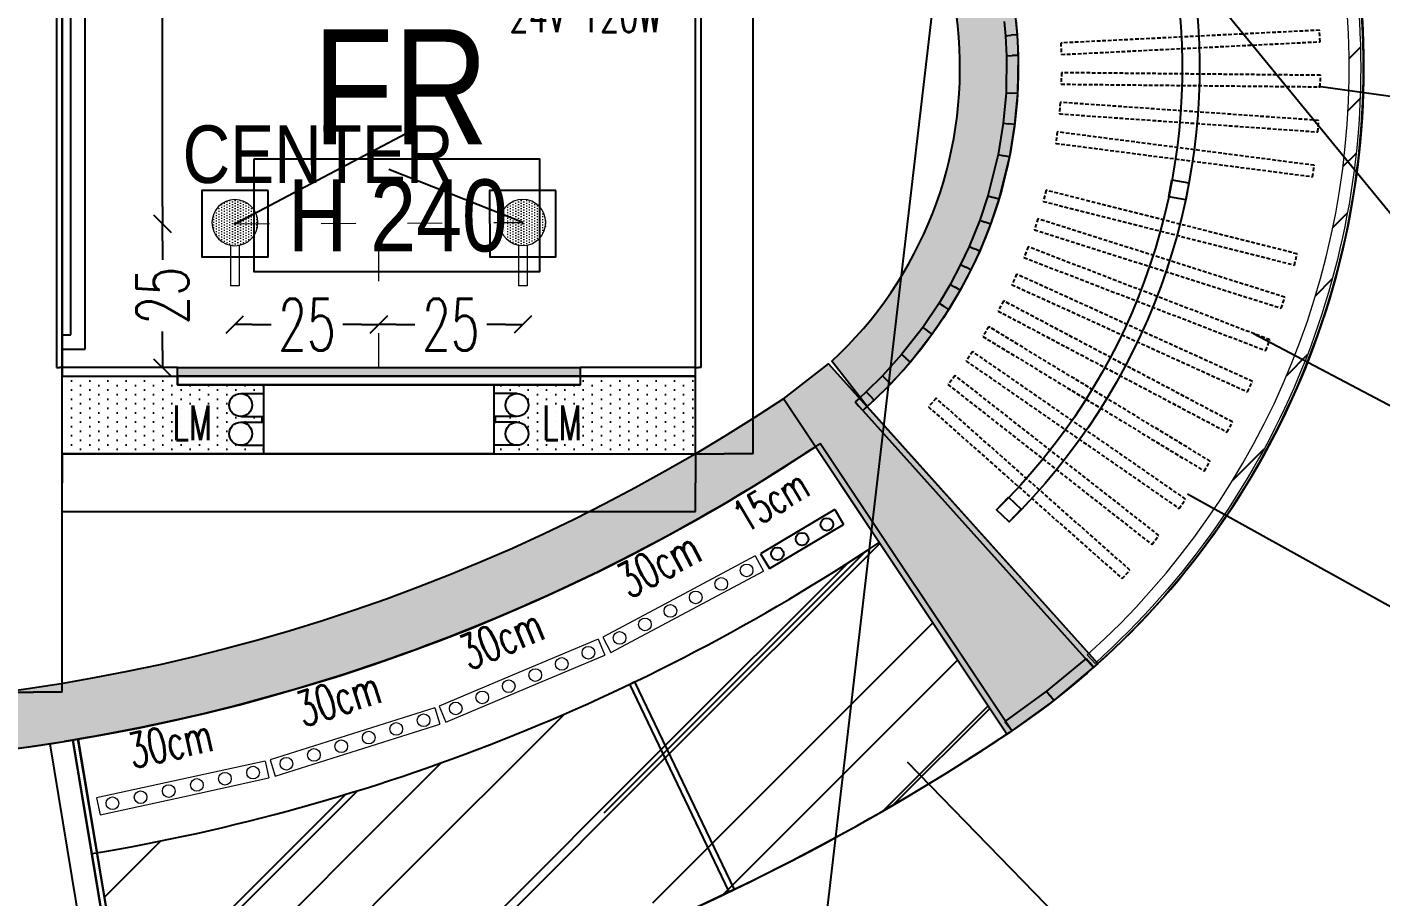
# Model space of a CAD drawing. Header units: millimetres. Extents: x 1734 to 22014, y 983 to 3953.
# Drawn here: x 3524.9 to 3760.1, y 2332.2 to 2483.3 of the extents above; entities that cross this region are included whole.
import ezdxf
from ezdxf.enums import TextEntityAlignment as Align

# ---------------------------------------------------------------- set-up
doc = ezdxf.new("R2010")
doc.units = ezdxf.units.MM
doc.linetypes.add('ACAD_ISO03W100', pattern=[30, 12, -18])
doc.linetypes.add('HIDDEN2', pattern=[4.7624999999999975, 3.174999999999998, -1.587499999999999])
for name, color, linetype in [('ARCH PLAN_text', 3, 'Continuous'), ('FLOO_areas', 6, 'Continuous'), ('FR_glass', 3, 'Continuous'), ('FR_MI_glass', 2, 'Continuous'), ('FR_MI_metal', 3, 'Continuous'), ('FR_MI_neon', 7, 'Continuous'), ('FR_MI_pattern', 133, 'Continuous'), ('LAY_furn freestanding', 1, 'Continuous'), ('LAY_furn prod', 8, 'Continuous'), ('LAY_furn wall', 1, 'Continuous'), ('LAY_new wall', 6, 'Continuous'), ('LAY_new wall hatch', 8, 'Continuous'), ('LAY_text', 3, 'Continuous'), ('LD_beam', 240, 'Continuous'), ('LD_light integrated', 240, 'Continuous'), ('LD_pointing', 30, 'Continuous'), ('LD_quote', 242, 'Continuous'), ('MATERIALS_blackglass', 10, 'Continuous'), ('MATERIALS_marmorino', 44, 'Continuous'), ('MATERIALS_pannelli glass', 133, 'Continuous'), ('MATERIALS_pareti sudden', 141, 'Continuous'), ('MATERIALS_transparent glass', 133, 'Continuous'), ('Materials_xorel', 52, 'Continuous')]:
    doc.layers.add(name, color=color, linetype=linetype)
doc.layers.add('LD_light', color=240, linetype='Continuous', lineweight=5)
doc.layers.add('LD_text', color=7, linetype='Continuous', lineweight=9)
doc.styles.add('Detail 1-50', font='Arial Narrow.ttf', dxfattribs={"height": 0.125})
doc.styles.add('SIMPLEX', font='SIMPLEX.SHX', dxfattribs={"width": 0.65})
doc.styles.get("Standard").update_dxf_attribs({"font": 'Arial.ttf'})
doc.dimstyles.new('Illuminazione 1_100', dxfattribs={"dimtxt": 9, "dimasz": 3, "dimexe": 0.05, "dimexo": 0.05, "dimgap": 1.5, "dimtad": 0, "dimdec": 0, "dimlfac": -1, "dimzin": 0, "dimdsep": 46, "dimtxsty": 'SIMPLEX', "dimblk": 'LINEET2S', "dimcen": 0, "dimdle": 0.1000000014901161, "dimse1": 1, "dimse2": 1, "dimclrd": 7, "dimclrt": 256, "dimadec": 0, "dimazin": 0, "dimtfac": 1, "dimtdec": 0, "dimtix": 1, "dimtmove": 2, "dimatfit": 3, "dimldrblk": 'OBLIQUE', "dimfxl": 1, "dimtolj": 1, "dimarcsym": 0})
pattern_1 = [(45.0000000000083, (-6330.907757084529, -6099.52005487027), (21.55261469055766, 57.47363917484571), [381, -50.8, 127, -25.4]), (45.0000000000083, (-6316.000531923553, -6066.652317467156), (-41.84799352418311, 5.926969039899583), [76.2, -8.382, 152.4, -19.05]), (45.0000000000083, (-6337.193936369276, -6075.273363343388), (81.36112045687129, 105.4282068613636), [203.2, -35.56, 101.6, -25.4])]
pattern_2 = [(270, (3531.051571967244, 2422.666833333694), (-1.587500000001099, -0.7937499999978015), [0, -1.5875])]

# ---------------------------------------------------------------- blocks, each defined once
blk = doc.blocks.new('altezza contr')
blk.add_lwpolyline([(-0.4130415485427374, 0.3268832380827007), (0.4130415485427374, 0.3268832380827007), (0.4130415485427374, 0), (-0.4130415485427374, 0)], close=True)
blk.add_attdef('ALTEZZA', text='', height=0.2).set_placement((0, 0.1634416190413504), align=Align.MIDDLE_CENTER)
blk = doc.blocks.new('protect')
at = {"layer": 'LD_light'}
h = blk.add_hatch(dxfattribs=at)
h.set_pattern_fill('DOTS', color=256, scale=0.5, angle=180)
h.set_pattern_definition([(180, (80.78146630086466, 146.1678624712047), (-0.015625, -0.03125), [0, -0.03125])])
h.paths.add_polyline_path([(-0.2199999999994162, 0.3539813057937522, 0.4142135623730951), (-0.2660186942057265, 0.4000000000000626), (-0.2999999999994268, 0.4000000000000626), (-0.2999999999994165, -0.4000000000001763), (-0.2660186942057265, -0.4000000000001763, 0.4142135623730951), (-0.2199999999994162, -0.3539813057938659)])
h = blk.add_hatch(color=256, dxfattribs=at)
h.dxf.hatch_style = 1
h.paths.add_polyline_path([(-0.2199999999994162, -0.1500000000000341), (-0.2799999999994327, -0.1500000000000341), (-0.2799999999994327, 0.1499999999999204), (-0.2199999999994162, 0.1499999999999204)])
for p, q in [((-0.1199999999996919, 0.4000000000000909), (-0.0999999999996959, 0.4000000000000909)), ((-0.1199999999997061, 0.4000000000000626), (-0.1199999999997061, -0.4000000000001763)), ((-0.0999999999996959, 0.4000000000000626), (-0.0999999999996959, -0.4000000000001763)), ((-0.1199999999996919, -0.4000000000001763), (-0.0999999999996959, -0.4000000000001763))]:
    blk.add_line(p, q, dxfattribs=at)
for points in [[(-5.684e-13, -0.5500000000002104), (-0.2999999999994145, -0.5500000000001819), (-0.2999999999994287, 0.5500000000001819), (5.684e-13, 0.5500000000001819)], [(-0.2199999999994162, -0.1500000000000341), (-0.2799999999994327, -0.1500000000000341), (-0.2799999999994327, 0.1499999999999204), (-0.2199999999994162, 0.1499999999999204)]]:
    blk.add_lwpolyline(points, close=True, dxfattribs=at)
blk.add_lwpolyline([(-0.2999999999994145, -0.4000000000001763), (-0.2660186942057265, -0.4000000000001763, 0.4142135623730951), (-0.2199999999994162, -0.3539813057938659), (-0.2199999999994162, 0.3539813057937522, 0.4142135623730951), (-0.2660186942057265, 0.4000000000000626), (-0.2999999999994287, 0.4000000000000626)], format="xyb", dxfattribs=at)
blk = doc.blocks.new('farettosingolo11.5x11.5')
at = {"layer": 'LD_beam'}
blk.add_lwpolyline([(-5.75, 5.75), (5.75, 5.75), (5.75, -5.75), (-5.75, -5.75)], close=True, dxfattribs=at)
blk.add_point((0, 0), dxfattribs=at)
blk = doc.blocks.new('pureopalplan')
at = {"layer": 'LD_light'}
h = blk.add_hatch(dxfattribs=at)
h.set_pattern_fill('DOTS', color=256, scale=8.062499999999915)
h.set_pattern_definition([(0, (0, 0), (0.2519531249999973, 0.5039062499999947), [0, -0.5039062499999947])])
h.paths.add_polyline_path([(4.299999999999954, 0, 1), (-4.299999999999954, 0, 1)])
for p, q in [((4.223737791997336, 0.8062499999987267), (11.80825933779306, 0.8062499999987267)), ((11.80825933779306, -0.8062500000012278), (11.80825933779306, 0.8062499999987267)), ((4.223737791997336, -0.8062500000012278), (11.80825933779306, -0.8062500000012278))]:
    blk.add_line(p, q, dxfattribs=at)
blk.add_circle((0, 0), 4.299999999999954, dxfattribs=at)
blk = doc.blocks.new('LINEET2S')
blk.add_line((-1, 0), (0, 0))
at = {"color": 5}
blk.add_line((0.5, 0.5), (-0.5, -0.5), dxfattribs=at)
blk = doc.blocks.new('*D408')
at = {"layer": 'DEFPOINTS', "color": 0, "transparency": 16777216}
for p in [(3561.049822426656, 2449.162851271002), (3586.049075980838, 2449.369224187779), (3586.049075980838, 2431.631796704288)]:
    blk.add_point(p, dxfattribs=at)
at = {"layer": 'LD_quote', "color": 7, "lineweight": -2, "transparency": 16777216}
for p, q in [((3564.049822426656, 2431.631796704288), (3567.313734918032, 2431.631796704288)), ((3583.049075980838, 2431.631796704288), (3579.785163489461, 2431.631796704288))]:
    blk.add_line(p, q, dxfattribs=at)
at = {"layer": 'LD_quote', "color": 7, "lineweight": -2, "transparency": 16777216, "xscale": 3, "yscale": 3, "zscale": 3, "rotation": 180}
blk.add_blockref('LINEET2S', (3561.049822426656, 2431.631796704288), dxfattribs=at)
at = {"layer": 'LD_quote', "color": 7, "lineweight": -2, "transparency": 16777216, "xscale": 3, "yscale": 3, "zscale": 3}
blk.add_blockref('LINEET2S', (3586.049075980838, 2431.631796704288), dxfattribs=at)
at = {"layer": 'LD_quote', "transparency": 16777216, "insert": (3573.549449203747, 2431.631796704288), "char_height": 9, "attachment_point": 5, "style": 'SIMPLEX'}
blk.add_mtext('\\A1;25', dxfattribs=at)
blk = doc.blocks.new('_Oblique')
at = {"color": 0, "linetype": 'ByBlock', "lineweight": -2}
blk.add_line((-0.5, -0.5), (0.5, 0.5), dxfattribs=at)
blk = doc.blocks.new('*D409')
at = {"layer": 'DEFPOINTS', "color": 0, "transparency": 16777216}
for p in [(3561.049822426656, 2449.162851271002), (3548.458862590691, 2424.156303729923), (3561.060914252805, 2424.156303729923)]:
    blk.add_point(p, dxfattribs=at)
at = {"layer": 'LD_quote', "color": 7, "lineweight": -2, "transparency": 16777216}
for p, q in [((3548.458862590691, 2446.162851271002), (3548.458862590691, 2442.895291786177)), ((3548.458862590691, 2427.156303729923), (3548.458862590691, 2430.423863214748))]:
    blk.add_line(p, q, dxfattribs=at)
at = {"layer": 'LD_quote', "color": 7, "lineweight": -2, "transparency": 16777216, "xscale": 3, "yscale": 3, "zscale": 3}
for p, rotation in [((3548.458862590691, 2449.162851271002), 90), ((3548.458862590691, 2424.156303729923), 270)]:
    blk.add_blockref('LINEET2S', p, dxfattribs=dict(at, rotation=rotation))
at = {"layer": 'LD_quote', "transparency": 16777216, "insert": (3548.45886259069, 2436.659577500463), "char_height": 9, "attachment_point": 5, "rotation": 90, "style": 'SIMPLEX'}
blk.add_mtext('\\A1;25', dxfattribs=at)
blk = doc.blocks.new('*D299')
at = {"layer": 'DEFPOINTS', "color": 0, "transparency": 16777216}
for p in [(3531.048457878831, 2535.534218065552), (3548.458862590698, 2535.534218065552), (3561.049822426656, 2449.162851271002)]:
    blk.add_point(p, dxfattribs=at)
at = {"layer": 'LD_quote', "color": 7, "lineweight": -2, "transparency": 16777216}
for p, q in [((3548.458862590698, 2532.534218065552), (3548.458862590698, 2498.444963239705)), ((3548.458862590698, 2452.162851271002), (3548.458862590698, 2486.252106096848))]:
    blk.add_line(p, q, dxfattribs=at)
at = {"layer": 'LD_quote', "color": 7, "lineweight": -2, "transparency": 16777216, "xscale": 3, "yscale": 3, "zscale": 3}
for p, rotation in [((3548.458862590698, 2535.534218065552), 90), ((3548.458862590698, 2449.162851271002), 270)]:
    blk.add_blockref('LINEET2S', p, dxfattribs=dict(at, rotation=rotation))
at = {"layer": 'LD_quote', "transparency": 16777216, "insert": (3548.458862590698, 2492.348534668278), "char_height": 9, "attachment_point": 5, "rotation": 90, "style": 'SIMPLEX'}
blk.add_mtext('\\A1;86', dxfattribs=at)
blk = doc.blocks.new('*D300')
at = {"layer": 'DEFPOINTS', "color": 0, "transparency": 16777216}
for p in [(3586.049075980842, 2449.162851270999), (3611.048329535017, 2449.369224187777), (3611.048329535017, 2431.631796704285)]:
    blk.add_point(p, dxfattribs=at)
at = {"layer": 'LD_quote', "color": 7, "lineweight": -2, "transparency": 16777216}
for p, q in [((3589.049075980842, 2431.631796704285), (3592.312988472215, 2431.631796704285)), ((3608.048329535017, 2431.631796704285), (3604.784417043644, 2431.631796704285))]:
    blk.add_line(p, q, dxfattribs=at)
at = {"layer": 'LD_quote', "color": 7, "lineweight": -2, "transparency": 16777216, "xscale": 3, "yscale": 3, "zscale": 3, "rotation": 180}
blk.add_blockref('LINEET2S', (3586.049075980842, 2431.631796704285), dxfattribs=at)
at = {"layer": 'LD_quote', "color": 7, "lineweight": -2, "transparency": 16777216, "xscale": 3, "yscale": 3, "zscale": 3}
blk.add_blockref('LINEET2S', (3611.048329535017, 2431.631796704285), dxfattribs=at)
at = {"layer": 'LD_quote', "transparency": 16777216, "insert": (3598.548702757929, 2431.631796704285), "char_height": 9, "attachment_point": 5, "style": 'SIMPLEX'}
blk.add_mtext('\\A1;25', dxfattribs=at)
blk = doc.blocks.new('*U17')
at = {"layer": 'LD_light'}
blk.add_circle((0, 0), 1.1, dxfattribs=at)
blk = doc.blocks.new('*U18')
at = {"layer": 'LD_light', "color": 0, "linetype": 'ByBlock', "lineweight": -2}
for p in [(0, 0), (5, 0), (10, 0)]:
    blk.add_blockref('*U17', p, dxfattribs=at)
blk = doc.blocks.new('*U19')
at = {"layer": 'LD_light'}
blk.add_circle((0, 0), 1.1, dxfattribs=at)
blk = doc.blocks.new('*U20')
at = {"layer": 'LD_light', "color": 0, "linetype": 'ByBlock', "lineweight": -2}
for p in [(0, 0), (5, 0), (10, 0)]:
    blk.add_blockref('*U19', p, dxfattribs=at)
blk = doc.blocks.new('sirio30')
at = {"layer": 'LD_light'}
for p, q in [((15, 1.5), (0, 1.5)), ((0, 1.5), (0, -1.5)), ((30, 1.5), (15, 1.5)), ((30, 1.5), (30, -1.5)), ((0, -1.5), (15, -1.5)), ((15, -1.5), (30, -1.5))]:
    blk.add_line(p, q, dxfattribs=at)
for name, p in [('*U20', (2.5, 0)), ('*U18', (17.5, 0))]:
    blk.add_blockref(name, p, dxfattribs=at)
at = {"layer": 'LD_light', "insert": (7.189198632557236, 11.15813797573901), "char_height": 6, "attachment_point": 1, "style": 'SIMPLEX'}
blk.add_mtext_dynamic_manual_height_columns('30cm', width=17.32495961420193, gutter_width=125, heights=[0], dxfattribs=at)

msp = doc.modelspace()

# ---------------------------------------------------------------- hatches: boundary and pattern name
at = {"layer": 'FR_MI_pattern', "ltscale": 0.2}
h = msp.add_hatch(dxfattribs=at)
h.set_pattern_fill('DOTS,_O', color=144, angle=-15.02541393536977)
h.set_pattern_definition(pattern_2)
h.paths.add_polyline_path([(3560.051571967015, 2412.666833334866, 0.414213562219591), (3562.051571967015, 2410.666833335916), (3566.051571967833, 2410.666833335916), (3566.05157196783, 2409.166833329086), (3531.051571967251, 2409.166833333052), (3531.051571967244, 2422.666833333694), (3551.051571967502, 2422.666833333698), (3551.051571967499, 2421.166833332303), (3566.05157196783, 2421.166833332307), (3566.051571967826, 2419.666833329455), (3562.051571967015, 2419.666833329454, 0.414213562219591), (3560.051571967015, 2417.6668333305, 0.414213562219591), (3562.051571967015, 2415.666833331548), (3566.051571967826, 2415.66683333155), (3566.051571967833, 2414.666833333821), (3562.051571967015, 2414.66683333382, 0.414213562219591)])
at = {"layer": 'FR_MI_pattern'}
msp.add_hatch(color=144, dxfattribs=at).paths.add_polyline_path([(3551.051571967502, 2422.666833333698), (3551.051571967502, 2424.16683333364), (3621.051571967182, 2424.166833333666), (3621.051571967186, 2422.666833333724)])
at = {"layer": 'FR_MI_pattern', "ltscale": 0.2}
h = msp.add_hatch(dxfattribs=at)
h.set_pattern_fill('DOTS,_O', color=144, angle=-15.02541393536977)
h.set_pattern_definition(pattern_2)
h.paths.add_polyline_path([(3641.051571967258, 2409.166833333091), (3606.051571966676, 2409.16683332912), (3606.051571966676, 2410.666833335929), (3610.051571967491, 2410.666833335932, 0.414213562219591), (3612.051571967491, 2412.666833334886, 0.414213562219591), (3610.051571967488, 2414.666833333835), (3606.051571966676, 2414.666833333835), (3606.051571966669, 2415.666833331565), (3610.051571967491, 2415.666833331565, 0.414213562219591), (3612.051571967491, 2417.666833330519, 0.414213562219591), (3610.051571967491, 2419.66683332947), (3606.051571966669, 2419.666833329469), (3606.051571966673, 2421.166833332321), (3621.051571967542, 2421.166833332326), (3621.051571967539, 2422.666833333725), (3641.051571967251, 2422.666833333729)])
at = {"layer": 'LAY_new wall hatch'}
h = msp.add_hatch(color=144, dxfattribs=at)
h.dxf.hatch_style = 1
edge = h.paths.add_edge_path()
edge.add_arc((3928.467511322051, 2572.071788411982), 390.0000000000006, 317.5745539302927, 478.5768138355834)
edge.add_line((3741.916268103563, 2914.560669477685), (3737.132902892827, 2923.342435658858))
edge.add_arc((3928.467511322071, 2572.071788411989), 400.0000000000071, -42.42544606971052, 118.5768138355871, ccw=False)
edge.add_line((4223.729830596014, 2302.219675548336), (4216.348272614156, 2308.965978369941))
h = msp.add_hatch(color=144, dxfattribs=at)
h.dxf.hatch_style = 1
edge = h.paths.add_edge_path()
edge.add_arc((3478.831181280593, 2267.557804719831), 330.0000047223013, 56.30992984590779, 80.89503649227629, ccw=False)
edge.add_arc((3617.978963252211, 2476.279456933801), 79.1477905990246, -48.06758449649061, 56.309929845911995, ccw=False)
edge.add_line((3670.869755154803, 2417.398756457127), (3664.754992096849, 2425.27867968509))
edge.add_arc((3617.572904664388, 2476.21267206744), 69.42925143258931, 312.8101078695567, 416.0616840922074)
edge.add_arc((3480.667527346364, 2272.434056962976), 314.9262953198589, 56.0958065670149, 80.79387098545004)
edge.add_line((3531.051571967233, 2583.303836020918), (3531.051571967229, 2593.399843004111))
h = msp.add_hatch(color=144, dxfattribs=at)
h.dxf.hatch_style = 1
edge = h.paths.add_edge_path()
edge.add_line((3656.335218288477, 2418.744996506933), (3664.187219672473, 2424.838092417241))
edge.add_line((3664.187219672473, 2424.838092417241), (3710.964968048764, 2372.762740696452))
edge.add_arc((3617.979389096292, 2476.278949815248), 139.1471287646735, 303.69004313288076, 311.93242459692345, ccw=False)
edge.add_line((3695.164279435165, 2360.501507509638), (3656.335218288477, 2418.744996506933))
h = msp.add_hatch(color=144, dxfattribs=at)
h.dxf.hatch_style = 1
edge = h.paths.add_edge_path()
edge.add_arc((3478.831184822662, 2685.001111509489), 330.0000047225751, 236.3099365604101, 303.6900624834952)
edge.add_line((3661.882228031674, 2410.424494338631), (3656.335257928662, 2418.745018521492))
edge.add_arc((3478.831184822672, 2685.001111509453), 320.0000047225473, 236.30993792427438, 303.690069181724, ccw=False)
edge.add_line((3301.327144738581, 2418.744996506894), (3295.78013703179, 2410.424497393204))
at = {"layer": 'LD_light integrated'}
h = msp.add_hatch(dxfattribs=at)
h.set_pattern_fill('ANSI31', color=256, scale=50)
h.set_pattern_definition([(44.99999999999996, (-6930.156461647264, 5670.05439784533), (-4.41941738241592, 4.419417382415922), [])])
h.paths.add_polyline_path([(3694.663901267657, 2592.083221698575, 0.09556647803387737), (3558.445104465955, 2649.266338554744), (3558.034265121729, 2647.30899059558, -0.09556647678202261), (3693.554501255814, 2590.41912085616, -0.4897732925407822), (3709.128086613942, 2374.276416396147), (3710.464594003955, 2372.788548877309, 0.4897732920425463)])
at = {"layer": 'MATERIALS_transparent glass'}
h = msp.add_hatch(dxfattribs=at)
h.set_pattern_fill('AR-RROOF', color=144, angle=-60.02541393546893, style=0)
h.set_pattern_definition(pattern_1)
h.paths.add_polyline_path([(3695.164233375577, 2360.501476803249), (3672.976249855037, 2393.783504796624, -0.03530033216518565), (3630.078740090063, 2369.368131088527), (3647.364175501145, 2333.295790955155, 0.03530031336756274)])
h = msp.add_hatch(dxfattribs=at)
h.set_pattern_fill('AR-RROOF', color=144, angle=-60.02541393546893, style=0)
h.set_pattern_definition(pattern_1)
h.paths.add_polyline_path([(3630.078740090063, 2369.368131088526, -0.03530034334375638), (3584.173170879072, 2351.230130318624), (3596.212255593739, 2313.084875840073, 0.03530034334382219), (3647.364175500887, 2333.295790955694)])
h = msp.add_hatch(dxfattribs=at)
h.set_pattern_fill('AR-RROOF', color=144, angle=-60.02541393546893, style=0)
h.set_pattern_definition(pattern_1)
h.paths.add_polyline_path([(3584.173170879072, 2351.230130318624, -0.03459315443295024), (3537.147801158731, 2339.89362855238), (3543.712111534842, 2300.435813837206, 0.03465853285570827), (3596.212255593739, 2313.084875840074)])

# ---------------------------------------------------------------- linework, layer by layer
at = {"color": 3}
for p, q in [((3717.830441770178, 2790.986013201026), (3648.039792774174, 2194.195003568932)), ((3919.859473963749, 2257.811037121492), (3546.387257733717, 2713.988687579481))]:
    msp.add_line(p, q, dxfattribs=at)
at = {"color": 144, "linetype": 'HIDDEN2', "ltscale": 0.2}
for points in [[(3749.466154309728, 2482.780176694498), (3704.52105063069, 2480.558093149454), (3704.619809899359, 2478.560532985939), (3749.564913578397, 2480.782616530987)], [(3749.619969148618, 2474.942918050864), (3704.622288303508, 2475.399775317194), (3704.601983536108, 2473.399878390745), (3749.599664381225, 2472.943021124413)], [(3749.307060504878, 2467.110398007312), (3704.416338454172, 2470.244576331265), (3704.277041639773, 2468.249433129009), (3749.167763690482, 2465.11525480506)], [(3748.52853777304, 2459.310386186302), (3703.903931262688, 2465.110773569657), (3703.646136267875, 2463.127457724752), (3748.270742778226, 2457.327070341398)], [(3745.587331839262, 2443.918291377628), (3701.968091741965, 2454.980022405555), (3701.476459251833, 2453.041389512344), (3745.095699349135, 2441.979658484412)], [(3743.435076466158, 2436.380779927496), (3700.551522789028, 2450.018991834537), (3699.945380037603, 2448.113056115554), (3742.828933714733, 2434.474844208511)], [(3740.838025691512, 2428.984726295605), (3698.842198913007, 2445.151065806768), (3698.123694934733, 2443.284584616615), (3740.119521713241, 2427.118245105448)], [(3737.80538716742, 2421.756352644906), (3696.846180395707, 2440.393503195141), (3696.017862593471, 2438.573094005289), (3736.977069365188, 2419.935943455052)], [(3734.347912890211, 2414.721286641352), (3694.570543973627, 2435.763171587203), (3693.635349087144, 2433.995288524244), (3733.412718003732, 2412.953403578395)], [(3730.477861080071, 2407.904470592878), (3692.023357747967, 2431.276487482342), (3690.984601441771, 2429.56739844536), (3729.439104773875, 2406.195381555894)], [(3726.208952720426, 2401.330073018278), (3689.213652579729, 2426.949358088325), (3688.075017687726, 2425.305122526517), (3725.070317828424, 2399.68583745647)], [(3721.556322911176, 2395.021402959542), (3686.151390071464, 2422.797124923452), (3684.916913539739, 2421.223572352798), (3720.321846379447, 2393.447850388888)], [(3716.536467208352, 2389.000827341319), (3682.84742724918, 2418.834509424325), (3681.521485823268, 2417.337218759472), (3715.210525782437, 2387.503536676468)]]:
    msp.add_lwpolyline(points, close=True, dxfattribs=at)
at = {"layer": 'FLOO_areas', "color": 144}
for points in [[(3556.987087435959, 2649.646352070349, -0.09686039674514976), (3695.164275312436, 2592.057413517747, -0.5351837344424089), (3695.164273347556, 2360.501499039924)], [(3661.882260131359, 2410.424515738408, -0.1056060395605663), (3533.730427874532, 2359.599703661837)]]:
    msp.add_lwpolyline(points, format="xyb", dxfattribs=at)
for points in [[(3695.164281471178, 2360.501504455628), (3661.882228031678, 2410.42449433862)], [(3543.71227620796, 2300.43482399345), (3533.730427874532, 2359.599703661837)]]:
    msp.add_lwpolyline(points, dxfattribs=at)
at = {"layer": 'FR_glass', "color": 144}
msp.add_lwpolyline([(3551.051571967502, 2424.16683333364), (3621.051571967182, 2424.166833333666), (3621.051571967186, 2422.666833333724), (3551.051571967502, 2422.666833333698)], close=True, dxfattribs=at)
at = {"layer": 'FR_MI_glass', "color": 144}
for points in [[(3551.051571967502, 2424.16683333364), (3531.051571967793, 2424.166833333633), (3531.051571967793, 2422.666833333693), (3641.051571967251, 2422.666833333729)], [(3621.051571967542, 2424.166833333666), (3621.051571967542, 2421.166833332326), (3551.051571967499, 2421.166833332303), (3551.051571967502, 2424.16683333364)], [(3641.051571967251, 2422.666833333729), (3641.051571967248, 2424.166833333671), (3621.051571967542, 2424.166833333666)]]:
    msp.add_lwpolyline(points, dxfattribs=at)
at = {"layer": 'FR_MI_metal', "color": 144}
for points in [[(3566.05157196783, 2409.166833329086), (3531.051571967251, 2409.166833333052), (3531.051571967244, 2422.666833333694), (3551.051571967317, 2422.666833333699), (3551.05157196732, 2421.166833332301), (3621.051571967178, 2421.166833332327)], [(3606.051571966676, 2409.16683332912), (3641.051571967258, 2409.166833333091), (3641.051571967251, 2422.666833333729), (3621.051571967186, 2422.666833333724), (3621.051571967178, 2421.166833332327)], [(3606.051571966673, 2421.166833332321), (3606.051571966676, 2409.166833333078), (3566.051571967833, 2409.166833333064), (3566.05157196783, 2421.166833332307)]]:
    msp.add_lwpolyline(points, dxfattribs=at)
at = {"layer": 'FR_MI_neon', "color": 144}
for p, q in [((3562.051571967015, 2419.666833329454), (3566.051571967826, 2419.666833329455)), ((3610.051571967491, 2419.66683332947), (3606.051571966669, 2419.666833329469)), ((3562.051571967015, 2415.666833331548), (3566.051571967826, 2415.66683333155)), ((3610.051571967491, 2415.666833331565), (3606.051571966669, 2415.666833331565)), ((3562.051571967015, 2414.66683333382), (3566.051571967833, 2414.666833333821)), ((3606.051571966673, 2414.66683333238), (3606.051571966676, 2410.66683333302)), ((3610.051571967488, 2414.666833333835), (3606.051571966676, 2414.666833333835)), ((3562.051571967015, 2410.666833335916), (3566.051571967833, 2410.666833335916)), ((3610.051571967491, 2410.666833335932), (3606.051571966676, 2410.666833335929))]:
    msp.add_line(p, q, dxfattribs=at)
for centre in [(3562.051571967015, 2417.666833330501), (3610.051571967491, 2417.666833330517), (3562.051571967011, 2412.666833334868), (3610.051571967488, 2412.666833334884)]:
    msp.add_circle(centre, 2.000000000000455, dxfattribs=at)
at = {"layer": 'LAY_furn freestanding', "color": 1}
for p, q in [((3535.051571967389, 2427.35024046163), (3535.051571967328, 2497.350240461637)), ((3532.5515719673867, 2429.8502404616224), (3532.5515719673303, 2494.8502404616365)), ((3531.0515719673745, 2429.850240461617), (3531.0515719673785, 2428.600240461617)), ((3531.0515719673745, 2429.850240461617), (3532.5515719673867, 2429.8502404616224)), ((3531.051571967382, 2427.350240461617), (3531.0515719673785, 2428.600240461617)), ((3531.051571967382, 2427.350240461617), (3535.051571967389, 2427.35024046163))]:
    msp.add_line(p, q, dxfattribs=at)
at = {"layer": 'LAY_furn prod', "color": 144}
for points in [[(3557.837865333058, 2620.318626367108, -0.09217772580722454), (3679.355318632304, 2568.343980854268, -0.4763894815722219), (3695.4218935465, 2397.250815847933, -0.4763894815722219)], [(3557.200672261926, 2617.387014862751, -0.09216441874179616), (3677.691217929128, 2565.847830047586, -0.4762052170348058), (3693.368355895913, 2399.438801694116, -0.4762052170348058)]]:
    msp.add_lwpolyline(points, format="xyb", dxfattribs=at)
for points in [[(3723.835776749886, 2456.786198347587), (3726.786468773429, 2456.244518938508), (3726.244789364344, 2453.293826914968), (3723.294097340808, 2453.835506324048)], [(3695.409717074312, 2401.637174851548), (3697.608090231748, 2399.595813673153), (3695.566729053346, 2397.397440515721), (3693.368355895913, 2399.438801694114)]]:
    msp.add_lwpolyline(points, close=True, dxfattribs=at)
at = {"layer": 'LAY_furn wall', "color": 144}
for p, q in [((3695.164272235979, 2360.501502711065), (3672.976262860408, 2393.783513466874)), ((3536.172535789559, 2339.730243905402), (3542.725833710876, 2300.270716711643))]:
    msp.add_line(p, q, dxfattribs=at)
for points in [[(3557.966544724888, 2649.444696267497), (3545.79187357318, 2590.692867510014), (3661.882261248993, 2542.134397384103, -0.4897732920425526), (3670.869755154803, 2417.398756457125), (3710.964968048771, 2372.762740696458, 0.489773292042518), (3695.164275312436, 2592.057413517751, 0.1748991697078566), (3438.11592235856, 2655.42668897625)], [(3424.782966676677, 2359.457269251425), (3414.936529316194, 2300.270716711626), (3542.725833710916, 2300.270716711423), (3532.879396528122, 2359.457268182138, -0.0824479020443773)]]:
    msp.add_lwpolyline(points, format="xyb", dxfattribs=at)
msp.add_lwpolyline([(3661.882225995258, 2410.424497393246, -0.1062670338069416), (3532.879396350385, 2359.457269251437), (3536.172535789559, 2339.730243905402, 0.1062542379743557), (3672.976241408825, 2393.783499165873)], format="xyb", close=True, dxfattribs=at)
for centre, radius, start, end in [((3478.831184822576, 2685.001111509261), 330.0000047223372, 236.3099365604007, 279.4265319524848), ((3478.831178204306, 2685.00111150948), 390.000004722569, 279.4294157223824, 303.6900701539363)]:
    msp.add_arc(centre, radius, start, end, dxfattribs=at)
at = {"layer": 'LAY_new wall', "color": 6}
for p, q in [((3641.051571967258, 2409.166833333061), (3641.051571967244, 2543.392080812822)), ((3651.051571967258, 2409.166833333062), (3651.051571967244, 2543.392080812823)), ((3531.051571967262, 2367.7985864063494), (3531.05157196724, 2500.5336475896293)), ((3531.051571967255, 2409.166833333061), (3531.051571967255, 2404.166833333061)), ((3531.051571967255, 2409.166833333061), (3641.051571967255, 2409.166833333059)), ((3641.051571967258, 2409.166833333061), (3646.051571967258, 2409.1668333330617)), ((3641.051571967255, 2409.166833333059), (3641.051571967255, 2404.166833333059)), ((3651.051571967258, 2409.166833333062), (3646.051571967258, 2409.1668333330617)), ((3531.051571967255, 2399.166833333061), (3531.051571967255, 2404.166833333061)), ((3641.051571967255, 2399.166833333059), (3641.051571967255, 2404.166833333059)), ((3531.051571967255, 2399.166833333061), (3641.051571967255, 2399.166833333059)), ((3521.051571967262, 2367.798586406348), (3526.051571967262, 2367.7985864063485)), ((3531.051571967262, 2367.7985864063494), (3526.051571967262, 2367.7985864063485)), ((3528.933264485644, 2358.803013660565), (3531.399505674215, 2359.212469885081)), ((3533.865746862786, 2359.621926109597), (3531.399505674215, 2359.212469885081)), ((3543.692841439031, 2300.431263086817), (3533.865746862786, 2359.621926109597)), ((3537.93281850955, 2304.5968019006796), (3528.933264485644, 2358.803013660565))]:
    msp.add_line(p, q, dxfattribs=at)
at = {"layer": 'LAY_new wall', "color": 144}
for points in [[(4216.348272614156, 2308.965978369941, 0.8465794171280088), (3741.916268103563, 2914.560669477685), (3737.132902892827, 2923.342435658858, -0.8465794171280598), (4223.729830596014, 2302.219675548336)], [(3531.051571967229, 2593.399843004111, -0.1076861458881159), (3661.882261248993, 2542.134397384103, -0.4897732920425655), (3670.869755154803, 2417.398756457127), (3664.754992096849, 2425.27867968509, 0.483696553327073), (3656.335258905088, 2533.81389469516, 0.1081847591381143), (3531.051571967233, 2583.303836020918)], [(3656.335218288477, 2418.744996506933), (3664.187219672473, 2424.838092417241), (3710.964968048764, 2372.762740696452, -0.03597968732983771), (3695.164279435165, 2360.501507509638)], [(3295.78013703179, 2410.424497393204, 0.3027755942482226), (3661.882228031674, 2410.424494338631), (3656.335257928662, 2418.745018521492, -0.3027756196575199), (3301.327144738581, 2418.744996506894)]]:
    msp.add_lwpolyline(points, format="xyb", close=True, dxfattribs=at)
at = {"layer": 'LD_beam'}
msp.add_arc((3478.081174593048, 2686.889238006847), 391.9859518276596, 279.6209654263228, 303.7011771189592, dxfattribs=at)
at = {"layer": 'LD_light'}
msp.add_lwpolyline([(3558.44510768315, 2649.266337879462, -0.09556647590735674), (3694.663901267621, 2592.0832216986, -0.4897732920426435), (3710.464594003955, 2372.788548877309), (3709.128086613942, 2374.276416396147, 0.4897732955810761), (3693.554500136546, 2590.419121602339, 0.09556647590735694), (3558.034265121729, 2647.308990595579), (3558.445104465955, 2649.266338554744)], format="xyb", dxfattribs=at)
at = {"layer": 'LD_light integrated'}
for p, q in [((3665.263812703066, 2399.488757745505), (3652.36826262085, 2391.826852755419)), ((3665.263812703066, 2399.488757745505), (3666.79619370108, 2396.90964772906)), ((3653.900643618865, 2389.247742738976), (3666.79619370108, 2396.90964772906)), ((3652.36826262085, 2391.826852755419), (3653.900643618865, 2389.247742738976))]:
    msp.add_line(p, q, dxfattribs=at)
for centre in [(3663.88074485504, 2396.922218572267), (3659.582228160965, 2394.368250242242), (3655.283711466895, 2391.814281912213)]:
    msp.add_circle(centre, 1.1, dxfattribs=at)
at = {"layer": 'LD_pointing'}
for p, q in [((3749.310300612065, 2473.065531186074), (3866.363223289525, 2456.716617461758)), ((3561.049822426656, 2449.162851271002), (3592.798438528342, 2465.947209171418)), ((3611.048329535013, 2449.36922418778), (3587.757846297922, 2458.590537581132)), ((3737.975301974478, 2430.10015795376), (3844.733189588431, 2373.773823329393)), ((3726.532579183149, 2402.260213528883), (3828.99594667913, 2345.238134182937)), ((3677.854394699323, 2355.68510302154), (3759.239062556713, 2271.924605510015))]:
    msp.add_line(p, q, dxfattribs=at)
at = {"layer": 'LD_text', "color": 9, "linetype": 'ACAD_ISO03W100', "ltscale": 0.5}
for p, q in [((3561.049822426658, 2449.162851271002), (3611.048329535013, 2449.369224187778)), ((3586.049075980836, 2424.167387400914), (3586.049075980836, 2449.266037729389))]:
    msp.add_line(p, q, dxfattribs=at)
at = {"layer": 'MATERIALS_blackglass', "color": 1}
for p, q in [((3662.7143108311807, 2410.9792153264143), (3662.2982854812713, 2410.7018655324127)), ((3695.996286111384, 2361.056173337271), (3662.7143108311807, 2410.9792153264143)), ((3661.882260131362, 2410.424515738411), (3662.2982854812713, 2410.7018655324127)), ((3695.164235411565, 2360.501473749268), (3661.882260131362, 2410.424515738411)), ((3532.879396305987, 2359.457269520106), (3533.37261755453, 2359.5393231610105)), ((3542.725833710876, 2300.270716711641), (3532.879396305987, 2359.457269520106)), ((3533.865838803073, 2359.6213768019156), (3533.37261755453, 2359.5393231610105)), ((3543.712276207962, 2300.4348239934507), (3533.865838803073, 2359.6213768019156)), ((3695.164235411565, 2360.501473749268), (3695.5802607614746, 2360.7788235432695)), ((3695.996286111384, 2361.056173337271), (3695.5802607614746, 2360.7788235432695))]:
    msp.add_line(p, q, dxfattribs=at)
at = {"layer": 'MATERIALS_marmorino', "color": 1}
for p, q in [((3708.942012358204, 2373.636718499942), (3702.0581274998463, 2367.928515246135)), ((3708.942012358204, 2373.636718499942), (3709.580322771658, 2372.8669394302888)), ((3710.218633185112, 2372.097160360636), (3703.285201410134, 2366.347872185089)), ((3710.218633185112, 2372.097160360636), (3709.580322771658, 2372.8669394302888)), ((3702.0581274998463, 2367.928515246135), (3694.82129794281, 2362.6746310313633)), ((3703.285201410134, 2366.347872185089), (3695.996285763882, 2361.056173858519)), ((3702.0581274998463, 2367.928515246135), (3702.67166445499, 2367.138193715612)), ((3703.285201410134, 2366.347872185089), (3702.67166445499, 2367.138193715612)), ((3694.82129794281, 2362.6746310313633), (3695.408791853346, 2361.865402444941)), ((3695.996285763882, 2361.056173858519), (3695.408791853346, 2361.865402444941))]:
    msp.add_line(p, q, dxfattribs=at)
at = {"layer": 'MATERIALS_pannelli glass', "color": 1}
for p, q in [((3629.627835838201, 2369.152063145795), (3630.0787400898616, 2369.3681310884303)), ((3646.913271249032, 2333.079723012965), (3629.627835838201, 2369.152063145795)), ((3630.529644341522, 2369.584199031066), (3630.0787400898616, 2369.3681310884303)), ((3647.8150797523526, 2333.511858898236), (3630.529644341522, 2369.584199031066)), ((3646.913271249032, 2333.079723012965), (3647.364175500692, 2333.2957909556008)), ((3647.8150797523526, 2333.511858898236), (3647.364175500692, 2333.2957909556008))]:
    msp.add_line(p, q, dxfattribs=at)
at = {"layer": 'MATERIALS_pareti sudden', "color": 1}
for p, q in [((3641.051571967258, 2424.166833333687), (3641.051571967248, 2543.392080812827)), ((3642.051571967258, 2424.166833333687), (3642.051571967248, 2543.9540664821197)), ((3530.051571967248, 2499.533647589633), (3530.051571967255, 2424.166833333647)), ((3531.051571967248, 2499.533647589633), (3531.051571967255, 2424.166833333647)), ((3530.051571967255, 2424.166833333647), (3530.551571967255, 2424.166833333647)), ((3531.051571967255, 2424.166833333647), (3530.551571967255, 2424.166833333647)), ((3641.051571967258, 2424.166833333687), (3641.551571967258, 2424.166833333687)), ((3642.051571967258, 2424.166833333687), (3641.551571967258, 2424.166833333687))]:
    msp.add_line(p, q, dxfattribs=at)
at = {"layer": 'Materials_xorel', "color": 1}
for p, q in [((3694.7095383884075, 2484.288069880084), (3694.9264339490505, 2481.830316364968)), ((3696.69816332345, 2484.505044867262), (3696.922100947817, 2481.967494159344)), ((3694.9264339490505, 2481.830316364968), (3695.924267448434, 2481.898905262156)), ((3694.9264339490505, 2481.830316364968), (3695.098121343183, 2478.346263740339)), ((3696.922100947817, 2481.967494159344), (3695.924267448434, 2481.898905262156)), ((3696.922100947817, 2481.967494159344), (3697.098863006377, 2478.380461359557)), ((3695.098121343183, 2478.346263740339), (3695.0011052812742, 2471.9033382845914)), ((3695.098121343183, 2478.346263740339), (3696.09849217478, 2478.363362549948)), ((3697.098863006377, 2478.380461359557), (3696.09849217478, 2478.363362549948)), ((3697.098863006377, 2478.380461359557), (3696.999733909925, 2471.797207346015)), ((3695.0011052812742, 2471.9033382845914), (3694.519617737604, 2466.6296462422115)), ((3695.0011052812742, 2471.9033382845914), (3696.0004195956, 2471.8502728153035)), ((3696.999733909925, 2471.797207346015), (3696.0004195956, 2471.8502728153035)), ((3696.999733909925, 2471.797207346015), (3696.504933915505, 2466.377705164811)), ((3694.519617737604, 2466.6296462422115), (3693.629398540314, 2461.162276560351)), ((3694.519617737604, 2466.6296462422115), (3695.5122758265543, 2466.5036757035114)), ((3696.504933915505, 2466.377705164811), (3695.5122758265543, 2466.5036757035114)), ((3696.504933915505, 2466.377705164811), (3695.589968818742, 2460.758356081766)), ((3693.629398540314, 2461.162276560351), (3691.8428829479717, 2454.0153632474994)), ((3693.629398540314, 2461.162276560351), (3694.6096836795277, 2460.9603163210586)), ((3695.589968818742, 2460.758356081766), (3693.764588677193, 2453.455966060334)), ((3695.589968818742, 2460.758356081766), (3694.6096836795277, 2460.9603163210586)), ((3691.8428829479717, 2454.0153632474994), (3690.4325197056164, 2449.7818956727556)), ((3691.8428829479717, 2454.0153632474994), (3692.803735812582, 2453.7356646539165)), ((3693.764588677193, 2453.455966060334), (3692.310725243486, 2449.091924570977)), ((3693.764588677193, 2453.455966060334), (3692.803735812582, 2453.7356646539165)), ((3690.4325197056164, 2449.7818956727556), (3688.5923664292254, 2445.2082884132956)), ((3692.310725243486, 2449.091924570977), (3690.427458031616, 2444.411159820442)), ((3690.4325197056164, 2449.7818956727556), (3691.3716224745513, 2449.4369101218663)), ((3692.310725243486, 2449.091924570977), (3691.3716224745513, 2449.4369101218663)), ((3688.5923664292254, 2445.2082884132956), (3687.1180103689535, 2442.0524799906866)), ((3688.5923664292254, 2445.2082884132956), (3689.509912230421, 2444.809724116869)), ((3690.427458031616, 2444.411159820442), (3688.909790496458, 2441.162644675946)), ((3690.427458031616, 2444.411159820442), (3689.509912230421, 2444.809724116869)), ((3687.1180103689535, 2442.0524799906866), (3685.310635751771, 2438.621366314525)), ((3687.1180103689535, 2442.0524799906866), (3688.0139004327057, 2441.6075623333163)), ((3688.909790496458, 2441.162644675946), (3688.0139004327057, 2441.6075623333163)), ((3688.909790496458, 2441.162644675946), (3687.056933327491, 2437.645187081944)), ((3685.310635751771, 2438.621366314525), (3683.374727314022, 2435.35207204932)), ((3687.056933327491, 2437.645187081944), (3685.066360646288, 2434.283577759812)), ((3685.310635751771, 2438.621366314525), (3686.1837845396312, 2438.1332766982346)), ((3687.056933327491, 2437.645187081944), (3686.1837845396312, 2438.1332766982346)), ((3683.374727314022, 2435.35207204932), (3680.5517003444384, 2431.15476556845)), ((3685.066360646288, 2434.283577759812), (3682.17128197827, 2429.979144048471)), ((3683.374727314022, 2435.35207204932), (3684.220543980155, 2434.817824904566)), ((3685.066360646288, 2434.283577759812), (3684.220543980155, 2434.817824904566)), ((3680.5517003444384, 2431.15476556845), (3676.8549367344376, 2426.427591916039)), ((3682.17128197827, 2429.979144048471), (3678.386628354066, 2425.139582533788)), ((3680.5517003444384, 2431.15476556845), (3681.361491161354, 2430.5669548084607)), ((3682.17128197827, 2429.979144048471), (3681.361491161354, 2430.5669548084607)), ((3676.8549367344376, 2426.427591916039), (3673.52551272504, 2422.7422155569034)), ((3678.386628354066, 2425.139582533788), (3674.970951644169, 2421.358732103932)), ((3676.8549367344376, 2426.427591916039), (3677.6207825442516, 2425.7835872249134)), ((3678.386628354066, 2425.139582533788), (3677.6207825442516, 2425.7835872249134)), ((3673.52551272504, 2422.7422155569034), (3670.7286400235976, 2419.983703966197)), ((3673.52551272504, 2422.7422155569034), (3674.2482321846046, 2422.050473830418)), ((3674.970951644169, 2421.358732103932), (3672.107404787952, 2418.5344608422)), ((3674.970951644169, 2421.358732103932), (3674.2482321846046, 2422.050473830418)), ((3669.5253535441143, 2418.879532240486), (3668.7893144623313, 2418.218370100921)), ((3668.7893144623313, 2418.218370100921), (3669.45756801056, 2417.4744365049064)), ((3670.7286400235976, 2419.983703966197), (3669.5253535441143, 2418.879532240486)), ((3669.5253535441143, 2418.879532240486), (3670.197554349461, 2418.1391443488037)), ((3670.869755154807, 2417.398756457121), (3670.197554349461, 2418.1391443488037)), ((3670.7286400235976, 2419.983703966197), (3671.4180224057745, 2419.2590824041986)), ((3672.107404787952, 2418.5344608422), (3670.869755154807, 2417.398756457121)), ((3672.107404787952, 2418.5344608422), (3671.4180224057745, 2419.2590824041986)), ((3670.125821558788, 2416.730502908891), (3669.45756801056, 2417.4744365049064)), ((3670.869755154807, 2417.398756457121), (3670.125821558788, 2416.730502908891)), ((3670.125821558792, 2416.7305029088943), (3670.497788356797, 2417.064629683011)), ((3670.125821558792, 2416.7305029088943), (3710.22103445276, 2372.094487148225)), ((3670.869755154803, 2417.398756457127), (3670.497788356797, 2417.064629683011)), ((3670.869755154803, 2417.398756457127), (3710.964968048771, 2372.762740696458)), ((3710.22103445276, 2372.094487148225), (3710.593001250765, 2372.4286139223414)), ((3710.964968048771, 2372.762740696458), (3710.593001250765, 2372.4286139223414))]:
    msp.add_line(p, q, dxfattribs=at)

# ---------------------------------------------------------------- block references
at = {"layer": 'LAY_text', "color": 144}
ref = msp.add_blockref('altezza contr', (3589.197011427164, 2440.793699378793), dxfattribs=dict(at, xscale=60.00000000000433, yscale=60.00000000000433, zscale=60.00000000000433))
ref.add_attrib('ALTEZZA', 'H 240', dxfattribs={"layer": '0', "height": 12.5, "style": 'Detail 1-50'}).set_placement((3589.340599427604, 2450.600196522219), align=Align.MIDDLE_CENTER)
at = {"layer": 'LD_beam', "xscale": -1, "rotation": 0.02541393537366154}
for p in [(3561.049822426656, 2449.162851271002), (3611.049817508083, 2449.185029112681)]:
    msp.add_blockref('farettosingolo11.5x11.5', p, dxfattribs=at)
at = {"layer": 'LD_light', "xscale": -0.9302325581395451, "yscale": 0.9302325581395452, "zscale": 0.9302325581395451, "rotation": 90.01112491303272}
for p in [(3561.04833445359, 2449.347046346096), (3611.048329535017, 2449.369224187777)]:
    msp.add_blockref('pureopalplan', p, dxfattribs=at)
at = {"layer": 'LD_light integrated', "yscale": 1.016431823864874, "zscale": 1.016431823864874}
for p, xscale, rotation in [((3566.050654616458, 2415.158517148618), 1.016431823864874, 0.02541393537363756), ((3606.050158685492, 2415.176259422063), -1.016431823864874, 0.02541393537142334)]:
    msp.add_blockref('protect', p, dxfattribs=dict(at, xscale=xscale, rotation=rotation))
at = {"layer": 'LD_light integrated'}
for p, rotation in [((3625.65829913332, 2376.025360472997), 28.00739962628356), ((3597.092101341485, 2363.979598303882), 22.77958121742382), ((3567.611349059127, 2354.604014357992), 17.56296486488484), ((3537.334781109224, 2347.936370419407), 12.33514645602509)]:
    msp.add_blockref('sirio30', p, dxfattribs=dict(at, rotation=rotation))

# ---------------------------------------------------------------- texts
at = {"layer": 'ARCH PLAN_text', "color": 144, "insert": (3575.491432948715, 2466.23761796303), "char_height": 10, "width": 131.2020389772588, "attachment_point": 2, "style": 'Detail 1-50'}
msp.add_mtext('CENTER', dxfattribs=at)
at = {"layer": 'LAY_text', "color": 144, "insert": (3589.844131074755, 2482.93672364813), "char_height": 20, "width": 191.4278836491846, "attachment_point": 2, "style": 'Detail 1-50'}
msp.add_mtext('{\\C4;FR}', dxfattribs=at)
at = {"layer": 'LD_light integrated', "color": 7, "linetype": 'Continuous', "lineweight": 0, "insert": (3608.754598444226, 2482.448570860725), "char_height": 6, "width": 128.0659965766446, "attachment_point": 7, "rotation": 0.025413935373702855, "style": 'SIMPLEX'}
msp.add_mtext('24V 120W', dxfattribs=at)
at = {"layer": 'LD_light integrated', "lineweight": 0, "char_height": 6, "attachment_point": 1, "rotation": 0.02541393537363925, "style": 'SIMPLEX'}
for insert in [(3550.236492907268, 2417.557008044251, -0.0001943597810332589), (3614.460686940667, 2417.585495127199, -0.0001943597810332589)]:
    msp.add_mtext_dynamic_manual_height_columns('LM', width=0.2624746442070318, gutter_width=1, heights=[0], dxfattribs=dict(at, insert=insert))
at = {"layer": 'LD_light integrated', "insert": (3646.935085586912, 2400.02489902134), "char_height": 5.5, "attachment_point": 1, "rotation": 30.716709907281096, "style": 'SIMPLEX'}
msp.add_mtext_dynamic_manual_height_columns('15cm', width=17.32495961420193, gutter_width=125, heights=[0], dxfattribs=at)

# ---------------------------------------------------------------- dimensions: what is measured, and where the dimension line sits
at = {"layer": 'LD_quote'}
for base, p2, picture, middle in [((3548.458862590698, 2535.534218065552), (3531.048457878831, 2535.534218065552), '*D299', (3548.458862590698, 2492.348534668278)), ((3548.458862590691, 2424.156303729923), (3561.060914252805, 2424.156303729923), '*D409', (3548.45886259069, 2436.659577500463))]:
    dim = msp.add_linear_dim(base=base, p1=(3561.049822426656, 2449.162851271002), p2=p2, angle=90, dimstyle='Illuminazione 1_100', dxfattribs=at)
    dim.commit()
    dim.dimension.update_dxf_attribs({"geometry": picture, "text_midpoint": middle})
for base, p1, p2, picture, middle in [((3586.049075980838, 2431.631796704288), (3561.049822426656, 2449.162851271002), (3586.049075980838, 2449.369224187779), '*D408', (3573.549449203747, 2431.631796704288)), ((3611.048329535017, 2431.631796704285), (3586.049075980842, 2449.162851270999), (3611.048329535017, 2449.369224187777), '*D300', (3598.548702757929, 2431.631796704285))]:
    dim = msp.add_linear_dim(base=base, p1=p1, p2=p2, dimstyle='Illuminazione 1_100', dxfattribs=at)
    dim.commit()
    dim.dimension.update_dxf_attribs({"geometry": picture, "text_midpoint": middle})

doc.saveas('drawing.dxf')
